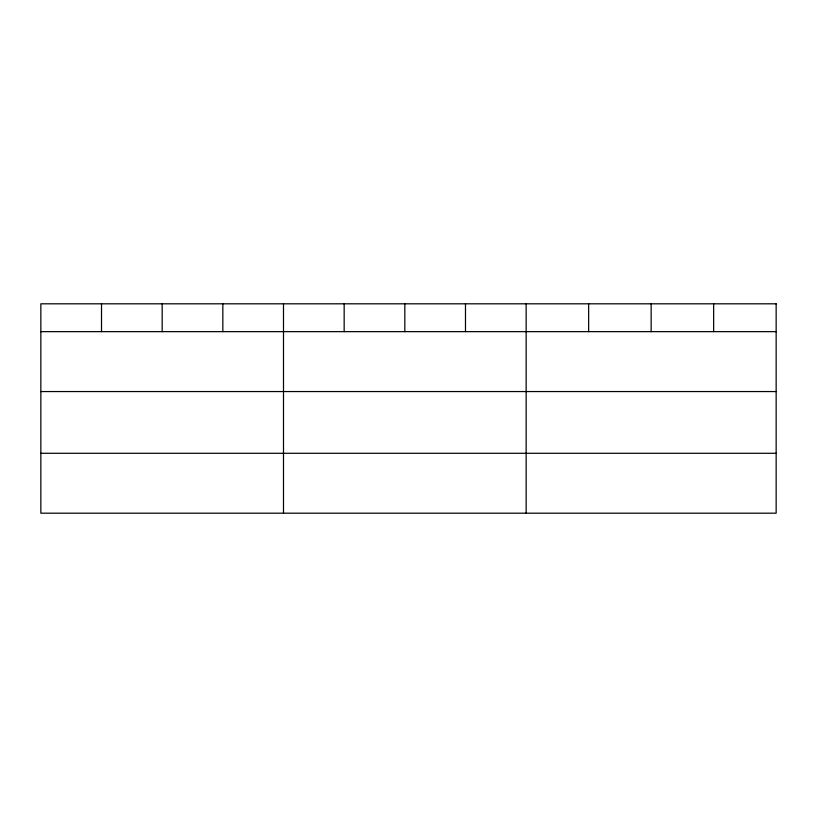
<?xml version="1.0" encoding="UTF-8"?>
<svg xmlns="http://www.w3.org/2000/svg" width="817" height="817" viewBox="0 0 817 817"><rect width="100%" height="100%" fill="white"/><g stroke="black" fill="none" stroke-linecap="round" stroke-linejoin="round"><path stroke-width="1.23" d="M40.85 331.651L776.15 331.651M40.85 391.557L776.15 391.557M40.85 453.282L776.15 453.282M713.649 303.812L713.649 331.651M651.149 303.812L651.149 331.651M588.649 303.812L588.649 331.651M526.148 303.812L526.148 513.188M465.486 303.812L465.486 331.651M404.823 303.812L404.823 331.651M344.161 303.812L344.161 331.651M283.499 303.812L283.499 513.188M222.837 303.812L222.837 331.651M162.175 303.812L162.175 331.651M101.512 303.812L101.512 331.651M776.15 303.812L40.85 303.812L40.85 513.188L776.15 513.188L776.15 303.812"/></g></svg>
